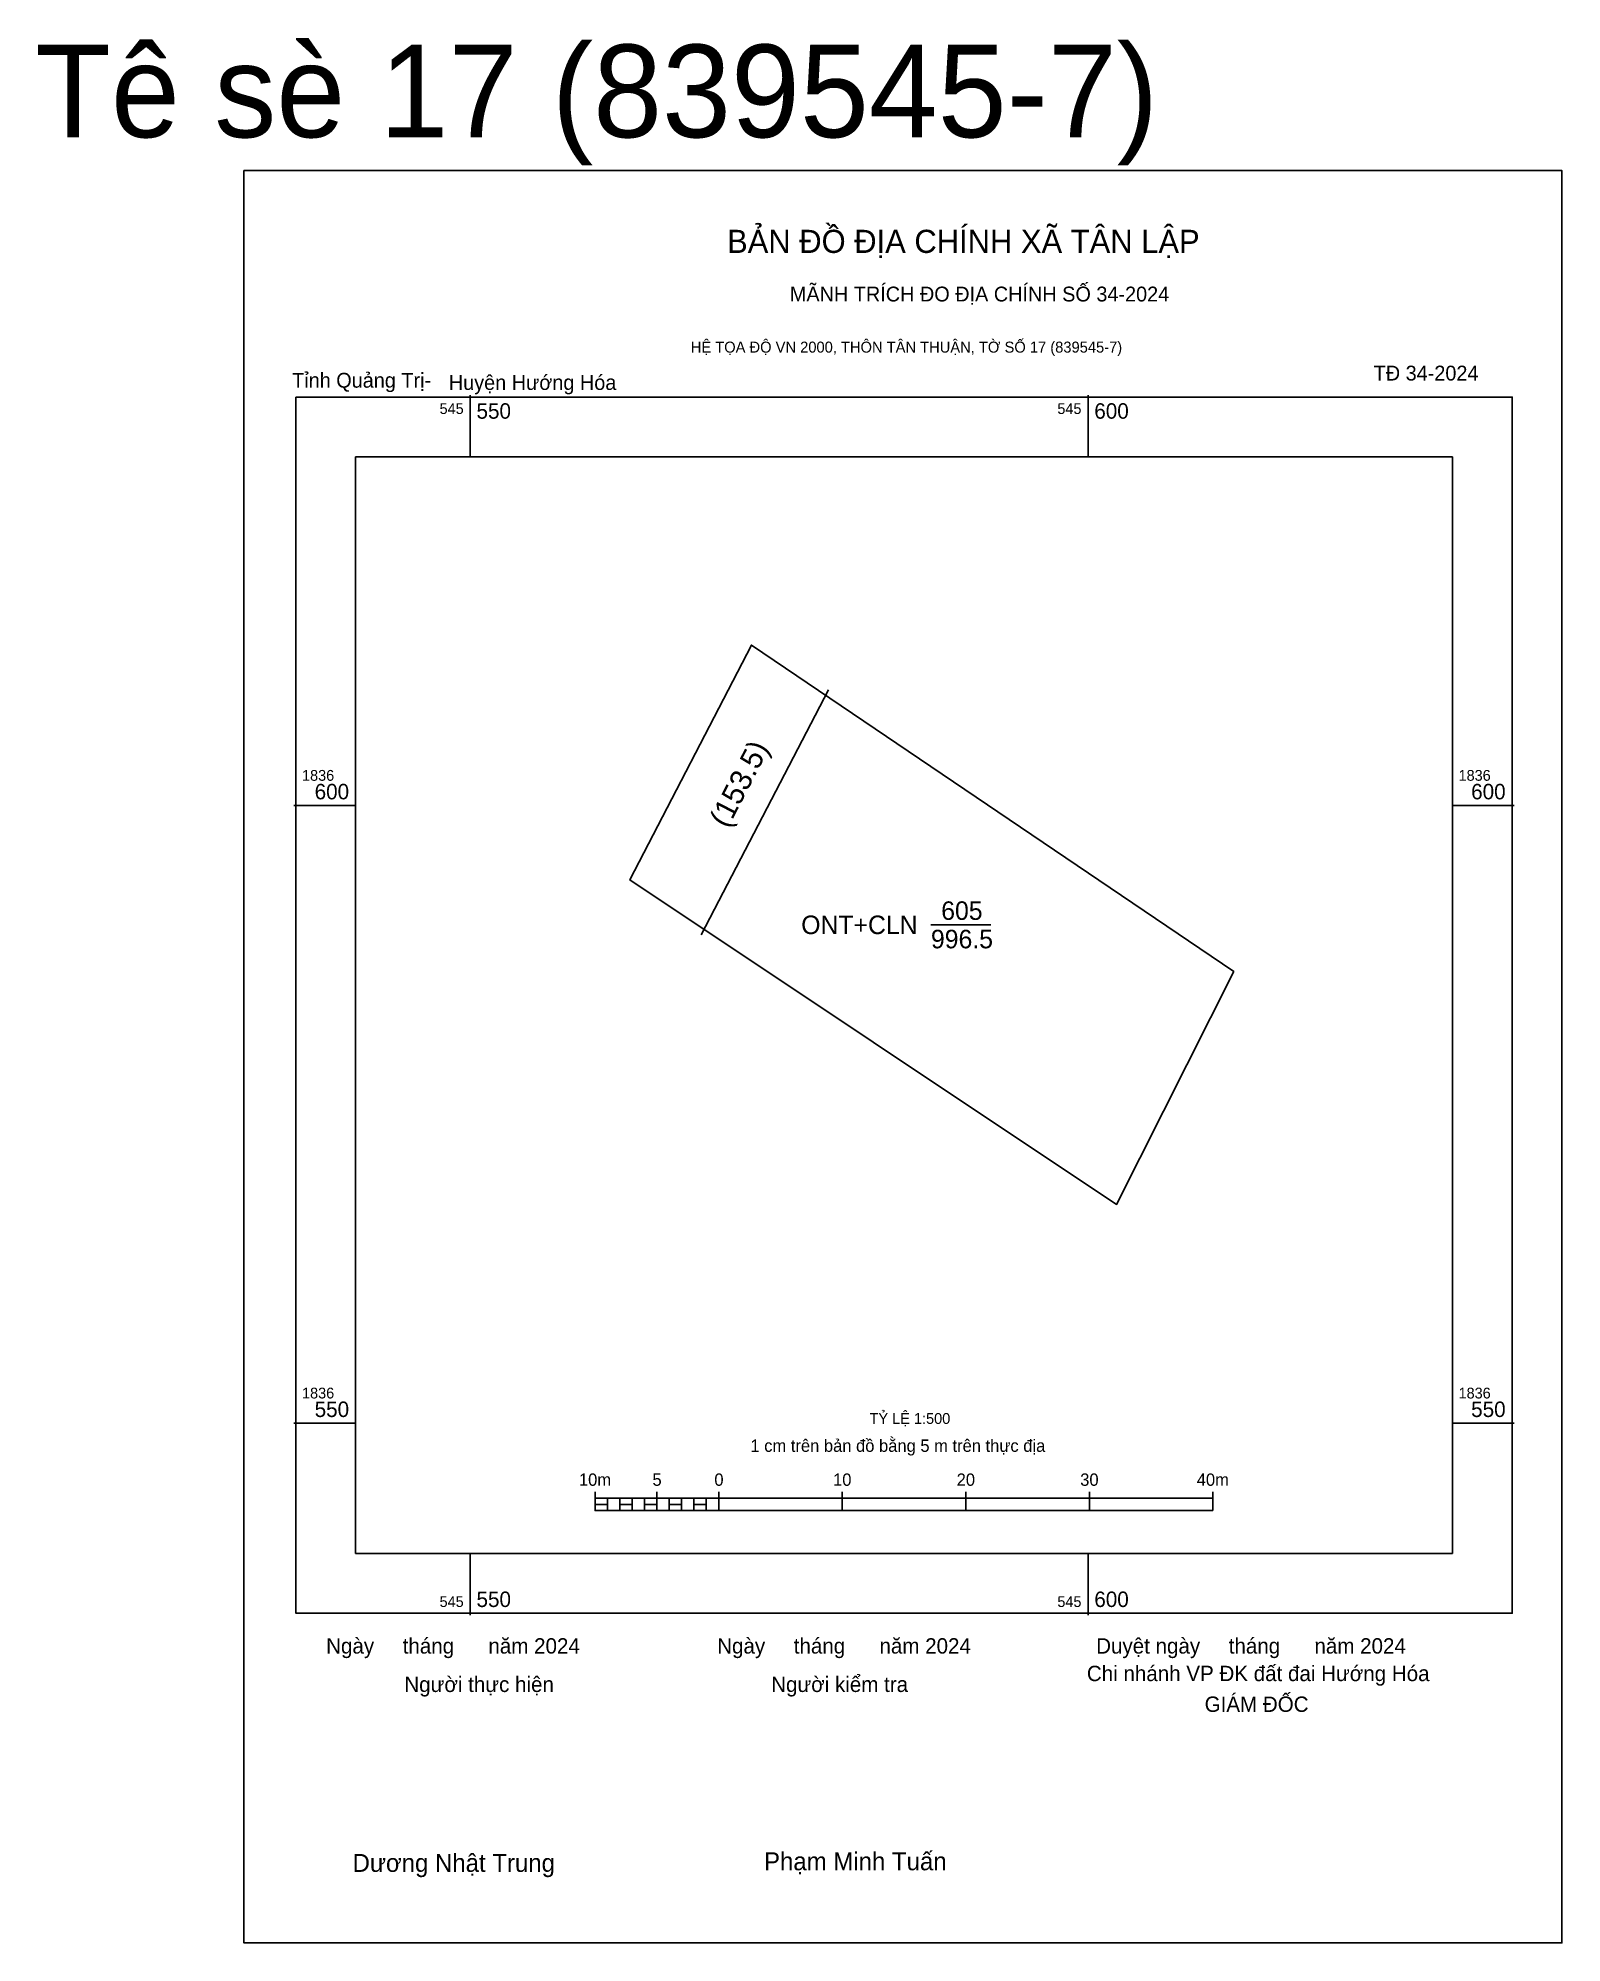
# Model space of a CAD drawing. Extents: x 545515 to 545638, y 1836508 to 1836662.
import ezdxf

# ---------------------------------------------------------------- set-up
doc = ezdxf.new("R2010")
doc.units = 0
for name, color, linetype in [('Level 10', 7, 'Continuous'), ('Level 13', 7, 'Continuous'), ('Level 15', 7, 'Continuous'), ('Level 27', 7, 'Continuous'), ('Level 49', 7, 'Continuous'), ('Level 50', 7, 'Continuous'), ('Level 6', 7, 'Continuous'), ('Level 62', 7, 'Continuous'), ('Level 63', 7, 'Continuous'), ('Level 9', 7, 'Continuous')]:
    doc.layers.add(name, color=color, linetype=linetype)

msp = doc.modelspace()

# ---------------------------------------------------------------- linework, layer by layer
at = {"layer": 'Level 10'}
msp.add_line((545587.28, 1836590.34), (545592.12, 1836590.34), dxfattribs=at)
msp.add_lwpolyline([(545602.3, 1836567.71), (545562.92, 1836593.97), (545572.75, 1836612.98), (545611.78, 1836586.56)], close=True, dxfattribs=at)
msp.add_lwpolyline([(545562.92, 1836593.97), (545602.3, 1836567.71), (545611.78, 1836586.56)], dxfattribs=at)
at = {"layer": 'Level 15'}
msp.add_lwpolyline([(545531.67, 1836651.39), (545638.34, 1836651.39), (545638.34, 1836507.93), (545531.67, 1836507.93)], close=True, dxfattribs=at)
at = {"layer": 'Level 27'}
for p, q in [((545572.75, 1836612.98), (545572.75, 1836612.99)), ((545562.92, 1836593.97), (545562.92, 1836593.97)), ((545611.78, 1836586.56), (545611.78, 1836586.57)), ((545602.3, 1836567.71), (545602.3, 1836567.7))]:
    msp.add_line(p, q, dxfattribs=at)
at = {"layer": 'Level 50'}
msp.add_line((545578.98, 1836609.37), (545568.69, 1836589.52), dxfattribs=at)
at = {"layer": 'Level 62'}
msp.add_lwpolyline([(545540.72, 1836628.22), (545629.48, 1836628.22), (545629.48, 1836539.46), (545540.72, 1836539.46)], close=True, dxfattribs=at)
at = {"layer": 'Level 63'}
for p, q in [((545550, 1836633.22), (545550, 1836628.22)), ((545600, 1836633.22), (545600, 1836628.22)), ((545535.72, 1836600), (545540.72, 1836600)), ((545629.48, 1836600), (545634.48, 1836600)), ((545535.72, 1836550), (545540.72, 1836550)), ((545629.48, 1836550), (545634.48, 1836550)), ((545560.1, 1836544.43), (545560.1, 1836542.93)), ((545560.1, 1836543.93), (545610.1, 1836543.93)), ((545561.1, 1836543.93), (545561.1, 1836542.93)), ((545562.1, 1836543.93), (545562.1, 1836542.93)), ((545563.1, 1836543.93), (545563.1, 1836542.93)), ((545564.1, 1836543.93), (545564.1, 1836542.93)), ((545565.1, 1836544.43), (545565.1, 1836542.93)), ((545565.1, 1836543.93), (545565.1, 1836542.93)), ((545566.1, 1836543.93), (545566.1, 1836542.93)), ((545567.1, 1836543.93), (545567.1, 1836542.93)), ((545568.1, 1836543.93), (545568.1, 1836542.93)), ((545569.1, 1836543.93), (545569.1, 1836542.93)), ((545570.1, 1836544.43), (545570.1, 1836542.93)), ((545570.1, 1836543.93), (545570.1, 1836542.93)), ((545580.1, 1836544.43), (545580.1, 1836542.93)), ((545590.1, 1836544.43), (545590.1, 1836542.93)), ((545600.1, 1836544.43), (545600.1, 1836542.93)), ((545610.1, 1836544.43), (545610.1, 1836542.93)), ((545560.1, 1836542.93), (545610.1, 1836542.93)), ((545550, 1836539.46), (545550, 1836534.46)), ((545600, 1836539.46), (545600, 1836534.46))]:
    msp.add_line(p, q, dxfattribs=at)
for points in [[(545535.88, 1836633.06), (545634.32, 1836633.06), (545634.32, 1836534.62), (545535.88, 1836534.62)], [(545560.1, 1836543.43), (545561.1, 1836543.43), (545561.1, 1836542.93), (545560.1, 1836542.93)], [(545560.1, 1836543.43), (545561.1, 1836543.43), (545561.1, 1836542.93), (545560.1, 1836542.93)], [(545562.1, 1836543.43), (545563.1, 1836543.43), (545563.1, 1836542.93), (545562.1, 1836542.93)], [(545564.1, 1836543.43), (545565.1, 1836543.43), (545565.1, 1836542.93), (545564.1, 1836542.93)], [(545566.1, 1836543.43), (545567.1, 1836543.43), (545567.1, 1836542.93), (545566.1, 1836542.93)], [(545568.1, 1836543.43), (545569.1, 1836543.43), (545569.1, 1836542.93), (545568.1, 1836542.93)]]:
    msp.add_lwpolyline(points, close=True, dxfattribs=at)

# ---------------------------------------------------------------- texts
at = {"layer": 'Level 13'}
for s, p in [('605', (545588.11, 1836590.74)), ('ONT+CLN', (545576.78, 1836589.59)), ('996.5', (545587.28, 1836588.44))]:
    msp.add_text(s, height=1.5, dxfattribs=at).set_placement(p)
at = {"layer": 'Level 49'}
msp.add_text('(153.5)', height=1.745, rotation=62.6647, dxfattribs=at).set_placement((545570.83, 1836598.09))
at = {"layer": 'Level 6'}
msp.add_text('TỶ LỆ 1:500', height=0.879, dxfattribs=at).set_placement((545582.31, 1836549.94))
at = {"layer": 'Level 63'}
for s, height, p in [('Tê sè 17 (839545-7)', 7.5, (545514.79, 1836654.09)), ('BẢN ĐỒ ĐỊA CHÍNH XÃ TÂN LẬP', 1.8718, (545570.78, 1836644.73)), ('MÃNH TRÍCH ĐO ĐỊA CHÍNH SỐ 34-2024', 1.2011, (545575.86, 1836640.8)), ('HỆ TỌA ĐỘ VN 2000, THÔN TÂN THUẬN, TỜ SỐ 17 (839545-7)', 0.8891, (545567.84, 1836636.66)), ('545', 0.875, (545547.51, 1836631.69)), ('550', 1.25, (545550.5, 1836631.31)), ('545', 0.875, (545597.51, 1836631.69)), ('600', 1.25, (545600.5, 1836631.31)), ('1836', 0.875, (545536.38, 1836602)), ('1836', 0.875, (545629.98, 1836602)), ('600', 1.25, (545537.4, 1836600.5)), ('600', 1.25, (545631, 1836600.5)), ('1836', 0.875, (545536.38, 1836552)), ('1836', 0.875, (545629.98, 1836552)), ('550', 1.25, (545537.4, 1836550.5)), ('550', 1.25, (545631, 1836550.5)), ('1 cm trên bản đồ bằng 5 m trên thực địa', 1, (545572.67, 1836547.68)), ('10m', 1, (545558.79, 1836544.93)), ('5', 1, (545564.74, 1836544.93)), ('0', 1, (545569.75, 1836544.93)), ('10', 1, (545579.36, 1836544.93)), ('20', 1, (545589.36, 1836544.93)), ('30', 1, (545599.36, 1836544.93)), ('40m', 1, (545608.79, 1836544.93)), ('545', 0.875, (545547.51, 1836535.12)), ('550', 1.25, (545550.5, 1836535.12)), ('545', 0.875, (545597.51, 1836535.12)), ('600', 1.25, (545600.5, 1836535.12)), ('Ngày     tháng      năm 2024', 1.2442, (545538.33, 1836531.35)), ('Ngày     tháng      năm 2024', 1.2442, (545569.98, 1836531.35)), ('Duyệt ngày     tháng      năm 2024', 1.2442, (545600.65, 1836531.35)), ('Chi nhánh VP ĐK đất đai Hướng Hóa', 1.2442, (545599.9, 1836529.12)), ('Người thực hiện', 1.2442, (545544.66, 1836528.24)), ('Người kiểm tra', 1.2442, (545574.35, 1836528.24)), ('GIÁM ĐỐC', 1.244, (545609.43, 1836526.63)), ('Dương Nhật Trung', 1.4512, (545540.47, 1836513.68)), ('Phạm Minh Tuấn', 1.4512, (545573.77, 1836513.81))]:
    msp.add_text(s, height=height, dxfattribs=at).set_placement(p)
at = {"layer": 'Level 9'}
for s, height, p in [('Tỉnh Quảng Trị-', 1.2011, (545535.58, 1836633.82)), ('Huyện Hướng Hóa', 1.2011, (545548.26, 1836633.64)), ('TĐ 34-2024', 1.201, (545623.11, 1836634.4))]:
    msp.add_text(s, height=height, dxfattribs=at).set_placement(p)

doc.saveas('drawing.dxf')
